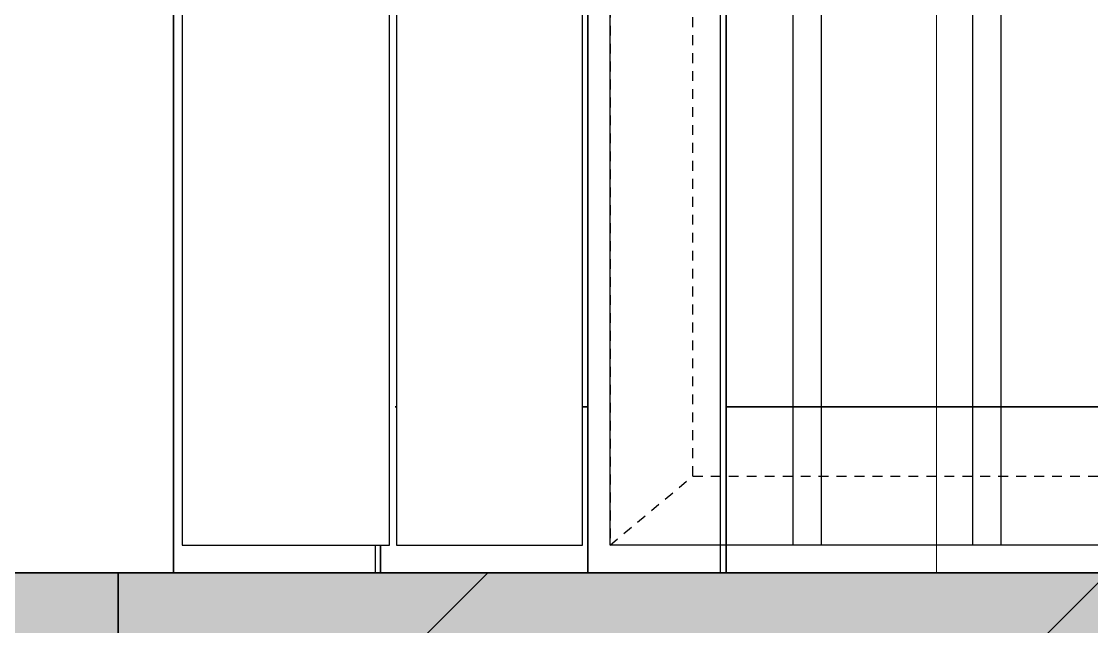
# Model space of a CAD drawing. Header units: millimetres. Extents: x -1379 to 1385823, y -4884429 to 548763.
# Drawn here: x 555648.8 to 556036, y -2335170.9 to -2334951.8 of the extents above; entities that cross this region are included whole.
import ezdxf

# ---------------------------------------------------------------- set-up
doc = ezdxf.new("R2010")
doc.units = ezdxf.units.MM
doc.set_wipeout_variables(frame=1)
doc.linetypes.add('TA_HL_001.00000', pattern=[6.5, 3.55, -2.95])
for name, color, linetype in [('000 - CONCRETE_COL_HATCH_', 7, 'Continuous'), ('000 - EXISTING_PRECAST_MAIN_COLOR_3', 7, 'Continuous'), ('010 - ASPG_EXTR_MAIN_COLOR_2', 7, 'Continuous'), ('010 - ASPG_EXTR_WIPEOUT_', 7, 'Continuous'), ('010 - ASPG_FRAMING_MAIN_COLOR_1', 7, 'Continuous'), ('010 - ASPG_FRAMING_SUB_COLOR_2', 7, 'Continuous'), ('010 - ASPG_FRAMING_WIPEOUT_', 7, 'Continuous')]:
    doc.layers.add(name, color=color, linetype=linetype)
doc.layers.add('000 - CONCRETE_EX_LOUVERS_DEF_SUB', color=7, linetype='Continuous', plot=False)
doc.layers.add('A-GLAZ-CURT', color=7, linetype='Continuous', lineweight=35)
doc.layers.add('WALL-E', color=7, linetype='Continuous', lineweight=50)

# ---------------------------------------------------------------- blocks, each defined once
blk = doc.blocks.new('DPA_CP_Entrance Louver Grill Vertical Z - Louver Grill Vertical Z-5247632-IV01 - ELEVATION 2')
at = {"layer": '000 - CONCRETE_EX_LOUVERS_DEF_SUB', "color": 7}
for p, q in [((-2315427.73, 111625), (-2315427.73, 109825)), ((-2315427.73, 111625), (-2315427.73, 109825)), ((-2315427.73, 109825), (-2315427.73, 111625)), ((-2315427.73, 109825), (-2315427.73, 111625)), ((-2315352.73, 111625), (-2315352.73, 109825)), ((-2315352.73, 109825), (-2315352.73, 111625)), ((-2315352.73, 111625), (-2315352.73, 109825)), ((-2315352.73, 109825), (-2315352.73, 111625)), ((-2315277.73, 111625), (-2315277.73, 109825)), ((-2315277.73, 109825), (-2315277.73, 111625)), ((-2315277.73, 111625), (-2315277.73, 109825)), ((-2315277.73, 109825), (-2315277.73, 111625)), ((-2315227.73, 109885), (-2315227.73, 111575)), ((-2315227.73, 109885), (-2315227.73, 111575)), ((-2315227.73, 109885), (-2315227.73, 111575)), ((-2315227.73, 109885), (-2315227.73, 111575)), ((-2315277.73, 109885), (-2315352.73, 109885)), ((-2315352.73, 109885), (-2315352.73, 109825)), ((-2315352.73, 109825), (-2315352.73, 109885)), ((-2315352.73, 109885), (-2315277.73, 109885)), ((-2315277.73, 109825), (-2315277.73, 109885)), ((-2315277.73, 109885), (-2315277.73, 109825)), ((-2315354.73, 109825), (-2315427.73, 109825)), ((-2315427.73, 109825), (-2315352.73, 109825)), ((-2315352.73, 109825), (-2315427.73, 109825)), ((-2315427.73, 109825), (-2315354.73, 109825)), ((-2315352.73, 109825), (-2315354.73, 109825)), ((-2315354.73, 109825), (-2315352.73, 109825)), ((-2315352.73, 109825), (-2315277.73, 109825)), ((-2315277.73, 109825), (-2315352.73, 109825)), ((-2315277.73, 109825), (-2315227.73, 109825)), ((-2315227.73, 109825), (-2315277.73, 109825)), ((-2315277.73, 109825), (-2315227.73, 109825)), ((-2315227.73, 109825), (-2315277.73, 109825))]:
    blk.add_line(p, q, dxfattribs=at)
blk = doc.blocks.new('GM_Louver Grill Vertical Z1 - Z Profile-5053999-IV01 - ELEVATION 2')
at = {"layer": '000 - CONCRETE_EX_LOUVERS_DEF_SUB', "color": 7, "lineweight": 9}
for p, q in [((-2315427.73, 109825), (-2315427.73, 111625)), ((-2315427.73, 109825), (-2315427.73, 111625)), ((-2315427.73, 109825), (-2315427.73, 111625)), ((-2315352.73, 111625), (-2315352.73, 109825)), ((-2315352.73, 109825), (-2315352.73, 111625)), ((-2315354.73, 109825), (-2315427.73, 109825)), ((-2315427.73, 109825), (-2315425.73, 109825)), ((-2315425.73, 109825), (-2315352.73, 109825)), ((-2315352.73, 109825), (-2315354.73, 109825))]:
    blk.add_line(p, q, dxfattribs=at)
blk = doc.blocks.new('DPA_CP_Entrance Louver Grill Vertical Z - Louver Grill Vertical Z-5053933-IV01 - ELEVATION 2')
at = {"layer": '000 - CONCRETE_EX_LOUVERS_DEF_SUB', "color": 7}
for p, q in [((-2315427.73, 111625), (-2315427.73, 109825)), ((-2315427.73, 111625), (-2315427.73, 109825)), ((-2315427.73, 109825), (-2315427.73, 111625)), ((-2315427.73, 109825), (-2315427.73, 111625)), ((-2315352.73, 111625), (-2315352.73, 109825)), ((-2315352.73, 109825), (-2315352.73, 111625)), ((-2315352.73, 111625), (-2315352.73, 109825)), ((-2315352.73, 109825), (-2315352.73, 111625)), ((-2315277.73, 111625), (-2315277.73, 109825)), ((-2315277.73, 109825), (-2315277.73, 111625)), ((-2315277.73, 111625), (-2315277.73, 109825)), ((-2315277.73, 109825), (-2315277.73, 111625)), ((-2315227.73, 109885), (-2315227.73, 111575)), ((-2315227.73, 109885), (-2315227.73, 111575)), ((-2315227.73, 109885), (-2315227.73, 111575)), ((-2315227.73, 109885), (-2315227.73, 111575)), ((-2315277.73, 109885), (-2315352.73, 109885)), ((-2315352.73, 109885), (-2315352.73, 109825)), ((-2315352.73, 109825), (-2315352.73, 109885)), ((-2315352.73, 109885), (-2315277.73, 109885)), ((-2315277.73, 109825), (-2315277.73, 109885)), ((-2315277.73, 109885), (-2315277.73, 109825)), ((-2315354.73, 109825), (-2315427.73, 109825)), ((-2315427.73, 109825), (-2315352.73, 109825)), ((-2315352.73, 109825), (-2315427.73, 109825)), ((-2315427.73, 109825), (-2315354.73, 109825)), ((-2315352.73, 109825), (-2315354.73, 109825)), ((-2315354.73, 109825), (-2315352.73, 109825)), ((-2315352.73, 109825), (-2315277.73, 109825)), ((-2315277.73, 109825), (-2315352.73, 109825)), ((-2315277.73, 109825), (-2315227.73, 109825)), ((-2315227.73, 109825), (-2315277.73, 109825)), ((-2315277.73, 109825), (-2315227.73, 109825)), ((-2315227.73, 109825), (-2315277.73, 109825))]:
    blk.add_line(p, q, dxfattribs=at)
blk = doc.blocks.new('DPA_CP_Entrance Louver Grill Vertical Z - Louver Grill Vertical Z-V47-IV01 - ELEVATION 2')
at = {"layer": '000 - CONCRETE_EX_LOUVERS_DEF_SUB', "color": 7}
for p, q in [((-2315427.73, 111625), (-2315427.73, 109825)), ((-2315427.73, 111625), (-2315427.73, 109825)), ((-2315427.73, 109825), (-2315427.73, 111625)), ((-2315427.73, 109825), (-2315427.73, 111625)), ((-2315354.73, 111625), (-2315354.73, 109825)), ((-2315354.73, 111625), (-2315354.73, 109825)), ((-2315352.73, 111625), (-2315352.73, 109825)), ((-2315352.73, 109825), (-2315352.73, 111625)), ((-2315352.73, 111625), (-2315352.73, 109825)), ((-2315352.73, 109825), (-2315352.73, 111625)), ((-2315277.73, 111625), (-2315277.73, 109825)), ((-2315277.73, 109825), (-2315277.73, 111625)), ((-2315277.73, 111625), (-2315277.73, 109825)), ((-2315277.73, 109825), (-2315277.73, 111625)), ((-2315227.73, 109825), (-2315227.73, 111625)), ((-2315227.73, 109885), (-2315227.73, 111575)), ((-2315227.73, 109885), (-2315227.73, 111575)), ((-2315227.73, 109885), (-2315227.73, 111575)), ((-2315277.73, 109885), (-2315352.73, 109885)), ((-2315352.73, 109885), (-2315352.73, 109825)), ((-2315352.73, 109825), (-2315352.73, 109885)), ((-2315352.73, 109885), (-2315277.73, 109885)), ((-2315277.73, 109825), (-2315277.73, 109885)), ((-2315277.73, 109885), (-2315277.73, 109825)), ((-2315354.73, 109825), (-2315427.73, 109825)), ((-2315427.73, 109825), (-2315352.73, 109825)), ((-2315352.73, 109825), (-2315427.73, 109825)), ((-2315427.73, 109825), (-2315354.73, 109825)), ((-2315352.73, 109825), (-2315354.73, 109825)), ((-2315354.73, 109825), (-2315352.73, 109825)), ((-2315352.73, 109825), (-2315277.73, 109825)), ((-2315277.73, 109825), (-2315352.73, 109825)), ((-2315277.73, 109825), (-2315227.73, 109825)), ((-2315227.73, 109825), (-2315277.73, 109825)), ((-2315277.73, 109825), (-2315227.73, 109825)), ((-2315227.73, 109825), (-2315277.73, 109825))]:
    blk.add_line(p, q, dxfattribs=at)
blk = doc.blocks.new('GM_Louver Grill Vertical Z1 - Z Profile-V48-IV01 - ELEVATION 2')
at = {"layer": '000 - CONCRETE_EX_LOUVERS_DEF_SUB', "color": 7, "lineweight": 9}
for p, q in [((-2315427.73, 109825), (-2315427.73, 111625)), ((-2315427.73, 109825), (-2315427.73, 111625)), ((-2315427.73, 109825), (-2315427.73, 111625)), ((-2315354.73, 111625), (-2315354.73, 109825)), ((-2315354.73, 109825), (-2315354.73, 111625)), ((-2315352.73, 111625), (-2315352.73, 109825)), ((-2315352.73, 109825), (-2315352.73, 111625)), ((-2315354.73, 109825), (-2315427.73, 109825)), ((-2315427.73, 109825), (-2315425.73, 109825)), ((-2315425.73, 109825), (-2315352.73, 109825)), ((-2315352.73, 109825), (-2315354.73, 109825))]:
    blk.add_line(p, q, dxfattribs=at)
blk = doc.blocks.new('DPA_CP_Entrance Louver Grill Vertical Z - Louver Grill Vertical Z-5243039-IV01 - ELEVATION 2')
at = {"layer": '000 - CONCRETE_EX_LOUVERS_DEF_SUB', "color": 7}
for p, q in [((-2315277.73, 111625), (-2315277.73, 109825)), ((-2315277.73, 109825), (-2315277.73, 111625)), ((-2315277.73, 109825), (-2315277.73, 111625)), ((-2315277.73, 109825), (-2315277.73, 111625)), ((-2315229.73, 109825), (-2315229.73, 111625)), ((-2315229.73, 109825), (-2315229.73, 111625)), ((-2315227.73, 111625), (-2315227.73, 109825)), ((-2315227.73, 109825), (-2315227.73, 111625)), ((-2315227.73, 109885), (-2315227.73, 111575)), ((-2315227.73, 109885), (-2315227.73, 111575)), ((-2315227.73, 109885), (-2315227.73, 111575)), ((-2315227.73, 109885), (-2315227.73, 111575)), ((-2315277.73, 109825), (-2315277.73, 109885)), ((-2315277.73, 109885), (-2315277.73, 109825)), ((-2315227.73, 109885), (-2313959.73, 109885)), ((-2315227.73, 109885), (-2313959.73, 109885)), ((-2313959.73, 109885), (-2315227.73, 109885)), ((-2315227.73, 109885), (-2313959.73, 109885)), ((-2315277.73, 109825), (-2315227.73, 109825)), ((-2315227.73, 109825), (-2315277.73, 109825)), ((-2315229.73, 109825), (-2315277.73, 109825)), ((-2315277.73, 109825), (-2315227.73, 109825)), ((-2313909.73, 109825), (-2315277.73, 109825)), ((-2315277.73, 109825), (-2313909.73, 109825)), ((-2315227.73, 109825), (-2315229.73, 109825))]:
    blk.add_line(p, q, dxfattribs=at)
blk = doc.blocks.new('GM_Louver Grill Vertical Z1 - Z Profile-V49-IV01 - ELEVATION 2')
at = {"layer": '000 - CONCRETE_EX_LOUVERS_DEF_SUB', "color": 7, "lineweight": 9}
blk.add_line((-2314009.73, 109825), (-2314009.73, 111625), dxfattribs=at)
blk = doc.blocks.new('DPA_CP_Entrance Louver Grill Vertical Z - Louver Grill Vertical Z-5242974-IV01 - ELEVATION 2')
at = {"layer": '000 - CONCRETE_EX_LOUVERS_DEF_SUB', "color": 7}
for p, q in [((-2315277.73, 109825), (-2315277.73, 111625)), ((-2315277.73, 109825), (-2315277.73, 111625)), ((-2315277.73, 111625), (-2315277.73, 109825)), ((-2315277.73, 111625), (-2315277.73, 109825)), ((-2315227.73, 111575), (-2315227.73, 109885)), ((-2315227.73, 109885), (-2315227.73, 111575)), ((-2315227.73, 111575), (-2315227.73, 109885)), ((-2315227.73, 109885), (-2315227.73, 111575)), ((-2315227.73, 111575), (-2315227.73, 109885)), ((-2315227.73, 109885), (-2315227.73, 111575)), ((-2315277.73, 109825), (-2315277.73, 109885)), ((-2315277.73, 109885), (-2315277.73, 109825)), ((-2313960.23, 109885), (-2315227.73, 109885)), ((-2313960.23, 109885), (-2315227.73, 109885)), ((-2315227.73, 109885), (-2313960.23, 109885)), ((-2313960.23, 109885), (-2315227.73, 109885)), ((-2315227.73, 109825), (-2315277.73, 109825)), ((-2315277.73, 109825), (-2315227.73, 109825)), ((-2315227.73, 109825), (-2315277.73, 109825)), ((-2315277.73, 109825), (-2315229.73, 109825)), ((-2315277.73, 109825), (-2313910.23, 109825)), ((-2313910.23, 109825), (-2315277.73, 109825)), ((-2315229.73, 109825), (-2315227.73, 109825))]:
    blk.add_line(p, q, dxfattribs=at)
blk = doc.blocks.new('DPA_Curved type B 1 - Curved Type B-5847192-IV01 - ELEVATION 2')
at = {"layer": 'A-GLAZ-CURT', "color": 7}
for p, q in [((-2315497.73, 109825), (-2315447.73, 109825)), ((-2313909.73, 109825), (-2315497.73, 109825)), ((-2315447.73, 109825), (-2314703.73, 109825)), ((-2315447.73, 106775), (-2315447.73, 109825)), ((-2315447.73, 106775), (-2315447.73, 109825))]:
    blk.add_line(p, q, dxfattribs=at)
blk = doc.blocks.new('C-1-IV01_REV00_20260605-145254_ELEVATION_2_EX')
at = {"layer": 'WALL-E', "color": 7, "lineweight": 9}
for p, q in [((-12040, 109823.99), (-16165, 109823.99)), ((-16155, 109823.99), (-14582, 109823.99)), ((-16145, 109823.99), (-10590, 109823.99)), ((-10310, 109823.99), (-16145, 109823.99)), ((-10590, 109823.99), (-15895, 109823.99)), ((-15895, 109823.99), (-10310, 109823.99)), ((-15895, 109823.99), (-15695, 109823.99)), ((-15695, 109823.99), (-15895, 109823.99))]:
    blk.add_line(p, q, dxfattribs=at)
at = {"layer": '000 - CONCRETE_EX_LOUVERS_DEF_SUB', "color": 7}
for name, p in [('DPA_CP_Entrance Louver Grill Vertical Z - Louver Grill Vertical Z-5247632-IV01 - ELEVATION 2', (2299332.73, -1.01)), ('GM_Louver Grill Vertical Z1 - Z Profile-5053999-IV01 - ELEVATION 2', (2299332.73, -1.01)), ('GM_Louver Grill Vertical Z1 - Z Profile-5053999-IV01 - ELEVATION 2', (2299332.73, -1.01)), ('GM_Louver Grill Vertical Z1 - Z Profile-5053999-IV01 - ELEVATION 2', (2299332.73, -1.01)), ('GM_Louver Grill Vertical Z1 - Z Profile-5053999-IV01 - ELEVATION 2', (2299332.73, -1.01)), ('GM_Louver Grill Vertical Z1 - Z Profile-5053999-IV01 - ELEVATION 2', (2299332.73, -1.01)), ('GM_Louver Grill Vertical Z1 - Z Profile-5053999-IV01 - ELEVATION 2', (2299332.73, -1.01)), ('GM_Louver Grill Vertical Z1 - Z Profile-5053999-IV01 - ELEVATION 2', (2299332.73, -1.01)), ('GM_Louver Grill Vertical Z1 - Z Profile-5053999-IV01 - ELEVATION 2', (2299332.73, -1.01)), ('GM_Louver Grill Vertical Z1 - Z Profile-5053999-IV01 - ELEVATION 2', (2299332.73, -1.01)), ('GM_Louver Grill Vertical Z1 - Z Profile-5053999-IV01 - ELEVATION 2', (2299332.73, -1.01)), ('GM_Louver Grill Vertical Z1 - Z Profile-5053999-IV01 - ELEVATION 2', (2299332.73, -1.01)), ('GM_Louver Grill Vertical Z1 - Z Profile-5053999-IV01 - ELEVATION 2', (2299332.73, -1.01)), ('GM_Louver Grill Vertical Z1 - Z Profile-5053999-IV01 - ELEVATION 2', (2299332.73, -1.01)), ('GM_Louver Grill Vertical Z1 - Z Profile-5053999-IV01 - ELEVATION 2', (2299332.73, -1.01)), ('DPA_CP_Entrance Louver Grill Vertical Z - Louver Grill Vertical Z-5053933-IV01 - ELEVATION 2', (2299332.73, -1.01)), ('DPA_CP_Entrance Louver Grill Vertical Z - Louver Grill Vertical Z-5053933-IV01 - ELEVATION 2', (2299332.73, -1.01)), ('DPA_CP_Entrance Louver Grill Vertical Z - Louver Grill Vertical Z-5053933-IV01 - ELEVATION 2', (2299332.73, -1.01)), ('DPA_CP_Entrance Louver Grill Vertical Z - Louver Grill Vertical Z-5053933-IV01 - ELEVATION 2', (2299332.73, -1.01)), ('DPA_CP_Entrance Louver Grill Vertical Z - Louver Grill Vertical Z-5053933-IV01 - ELEVATION 2', (2299332.73, -1.01)), ('DPA_CP_Entrance Louver Grill Vertical Z - Louver Grill Vertical Z-5053933-IV01 - ELEVATION 2', (2299332.73, -1.01)), ('DPA_CP_Entrance Louver Grill Vertical Z - Louver Grill Vertical Z-5053933-IV01 - ELEVATION 2', (2299332.73, -1.01)), ('DPA_CP_Entrance Louver Grill Vertical Z - Louver Grill Vertical Z-5053933-IV01 - ELEVATION 2', (2299332.73, -1.01)), ('DPA_CP_Entrance Louver Grill Vertical Z - Louver Grill Vertical Z-5053933-IV01 - ELEVATION 2', (2299332.73, -1.01)), ('DPA_CP_Entrance Louver Grill Vertical Z - Louver Grill Vertical Z-V47-IV01 - ELEVATION 2', (2299332.73, -1.01)), ('GM_Louver Grill Vertical Z1 - Z Profile-5053999-IV01 - ELEVATION 2', (2299332.73, -1.01)), ('GM_Louver Grill Vertical Z1 - Z Profile-5053999-IV01 - ELEVATION 2', (2299332.73, -1.01)), ('GM_Louver Grill Vertical Z1 - Z Profile-5053999-IV01 - ELEVATION 2', (2299332.73, -1.01)), ('GM_Louver Grill Vertical Z1 - Z Profile-5053999-IV01 - ELEVATION 2', (2299332.73, -1.01)), ('GM_Louver Grill Vertical Z1 - Z Profile-5053999-IV01 - ELEVATION 2', (2299332.73, -1.01)), ('GM_Louver Grill Vertical Z1 - Z Profile-5053999-IV01 - ELEVATION 2', (2299332.73, -1.01)), ('GM_Louver Grill Vertical Z1 - Z Profile-5053999-IV01 - ELEVATION 2', (2299332.73, -1.01)), ('GM_Louver Grill Vertical Z1 - Z Profile-5053999-IV01 - ELEVATION 2', (2299332.73, -1.01)), ('GM_Louver Grill Vertical Z1 - Z Profile-5053999-IV01 - ELEVATION 2', (2299332.73, -1.01)), ('GM_Louver Grill Vertical Z1 - Z Profile-5053999-IV01 - ELEVATION 2', (2299332.73, -1.01)), ('GM_Louver Grill Vertical Z1 - Z Profile-5053999-IV01 - ELEVATION 2', (2299332.73, -1.01)), ('GM_Louver Grill Vertical Z1 - Z Profile-5053999-IV01 - ELEVATION 2', (2299332.73, -1.01)), ('GM_Louver Grill Vertical Z1 - Z Profile-5053999-IV01 - ELEVATION 2', (2299332.73, -1.01)), ('GM_Louver Grill Vertical Z1 - Z Profile-5053999-IV01 - ELEVATION 2', (2299332.73, -1.01)), ('GM_Louver Grill Vertical Z1 - Z Profile-5053999-IV01 - ELEVATION 2', (2299332.73, -1.01)), ('GM_Louver Grill Vertical Z1 - Z Profile-5053999-IV01 - ELEVATION 2', (2299332.73, -1.01)), ('GM_Louver Grill Vertical Z1 - Z Profile-5053999-IV01 - ELEVATION 2', (2299332.73, -1.01)), ('GM_Louver Grill Vertical Z1 - Z Profile-5053999-IV01 - ELEVATION 2', (2299332.73, -1.01)), ('GM_Louver Grill Vertical Z1 - Z Profile-5053999-IV01 - ELEVATION 2', (2299332.73, -1.01)), ('GM_Louver Grill Vertical Z1 - Z Profile-5053999-IV01 - ELEVATION 2', (2299332.73, -1.01)), ('GM_Louver Grill Vertical Z1 - Z Profile-5053999-IV01 - ELEVATION 2', (2299332.73, -1.01)), ('GM_Louver Grill Vertical Z1 - Z Profile-5053999-IV01 - ELEVATION 2', (2299332.73, -1.01)), ('GM_Louver Grill Vertical Z1 - Z Profile-5053999-IV01 - ELEVATION 2', (2299332.73, -1.01)), ('GM_Louver Grill Vertical Z1 - Z Profile-5053999-IV01 - ELEVATION 2', (2299332.73, -1.01)), ('GM_Louver Grill Vertical Z1 - Z Profile-5053999-IV01 - ELEVATION 2', (2299332.73, -1.01)), ('GM_Louver Grill Vertical Z1 - Z Profile-5053999-IV01 - ELEVATION 2', (2299332.73, -1.01)), ('GM_Louver Grill Vertical Z1 - Z Profile-5053999-IV01 - ELEVATION 2', (2299332.73, -1.01)), ('GM_Louver Grill Vertical Z1 - Z Profile-5053999-IV01 - ELEVATION 2', (2299332.73, -1.01)), ('GM_Louver Grill Vertical Z1 - Z Profile-5053999-IV01 - ELEVATION 2', (2299332.73, -1.01)), ('GM_Louver Grill Vertical Z1 - Z Profile-5053999-IV01 - ELEVATION 2', (2299332.73, -1.01)), ('GM_Louver Grill Vertical Z1 - Z Profile-5053999-IV01 - ELEVATION 2', (2299332.73, -1.01)), ('GM_Louver Grill Vertical Z1 - Z Profile-5053999-IV01 - ELEVATION 2', (2299332.73, -1.01)), ('GM_Louver Grill Vertical Z1 - Z Profile-5053999-IV01 - ELEVATION 2', (2299332.73, -1.01)), ('GM_Louver Grill Vertical Z1 - Z Profile-5053999-IV01 - ELEVATION 2', (2299332.73, -1.01)), ('GM_Louver Grill Vertical Z1 - Z Profile-5053999-IV01 - ELEVATION 2', (2299332.73, -1.01)), ('GM_Louver Grill Vertical Z1 - Z Profile-5053999-IV01 - ELEVATION 2', (2299332.73, -1.01)), ('GM_Louver Grill Vertical Z1 - Z Profile-5053999-IV01 - ELEVATION 2', (2299332.73, -1.01)), ('GM_Louver Grill Vertical Z1 - Z Profile-5053999-IV01 - ELEVATION 2', (2299332.73, -1.01)), ('GM_Louver Grill Vertical Z1 - Z Profile-5053999-IV01 - ELEVATION 2', (2299332.73, -1.01)), ('GM_Louver Grill Vertical Z1 - Z Profile-5053999-IV01 - ELEVATION 2', (2299332.73, -1.01)), ('GM_Louver Grill Vertical Z1 - Z Profile-5053999-IV01 - ELEVATION 2', (2299332.73, -1.01)), ('GM_Louver Grill Vertical Z1 - Z Profile-5053999-IV01 - ELEVATION 2', (2299332.73, -1.01)), ('GM_Louver Grill Vertical Z1 - Z Profile-5053999-IV01 - ELEVATION 2', (2299332.73, -1.01)), ('GM_Louver Grill Vertical Z1 - Z Profile-5053999-IV01 - ELEVATION 2', (2299332.73, -1.01)), ('GM_Louver Grill Vertical Z1 - Z Profile-5053999-IV01 - ELEVATION 2', (2299332.73, -1.01)), ('GM_Louver Grill Vertical Z1 - Z Profile-5053999-IV01 - ELEVATION 2', (2299332.73, -1.01)), ('GM_Louver Grill Vertical Z1 - Z Profile-5053999-IV01 - ELEVATION 2', (2299332.73, -1.01)), ('GM_Louver Grill Vertical Z1 - Z Profile-5053999-IV01 - ELEVATION 2', (2299332.73, -1.01)), ('GM_Louver Grill Vertical Z1 - Z Profile-5053999-IV01 - ELEVATION 2', (2299332.73, -1.01)), ('GM_Louver Grill Vertical Z1 - Z Profile-5053999-IV01 - ELEVATION 2', (2299332.73, -1.01)), ('GM_Louver Grill Vertical Z1 - Z Profile-5053999-IV01 - ELEVATION 2', (2299332.73, -1.01)), ('GM_Louver Grill Vertical Z1 - Z Profile-5053999-IV01 - ELEVATION 2', (2299332.73, -1.01)), ('GM_Louver Grill Vertical Z1 - Z Profile-5053999-IV01 - ELEVATION 2', (2299332.73, -1.01)), ('GM_Louver Grill Vertical Z1 - Z Profile-5053999-IV01 - ELEVATION 2', (2299332.73, -1.01)), ('GM_Louver Grill Vertical Z1 - Z Profile-5053999-IV01 - ELEVATION 2', (2299332.73, -1.01)), ('GM_Louver Grill Vertical Z1 - Z Profile-5053999-IV01 - ELEVATION 2', (2299332.73, -1.01)), ('GM_Louver Grill Vertical Z1 - Z Profile-5053999-IV01 - ELEVATION 2', (2299332.73, -1.01)), ('GM_Louver Grill Vertical Z1 - Z Profile-5053999-IV01 - ELEVATION 2', (2299332.73, -1.01)), ('GM_Louver Grill Vertical Z1 - Z Profile-5053999-IV01 - ELEVATION 2', (2299332.73, -1.01)), ('GM_Louver Grill Vertical Z1 - Z Profile-5053999-IV01 - ELEVATION 2', (2299332.73, -1.01)), ('GM_Louver Grill Vertical Z1 - Z Profile-5053999-IV01 - ELEVATION 2', (2299332.73, -1.01)), ('GM_Louver Grill Vertical Z1 - Z Profile-5053999-IV01 - ELEVATION 2', (2299332.73, -1.01)), ('GM_Louver Grill Vertical Z1 - Z Profile-5053999-IV01 - ELEVATION 2', (2299332.73, -1.01)), ('GM_Louver Grill Vertical Z1 - Z Profile-5053999-IV01 - ELEVATION 2', (2299332.73, -1.01)), ('GM_Louver Grill Vertical Z1 - Z Profile-5053999-IV01 - ELEVATION 2', (2299332.73, -1.01)), ('GM_Louver Grill Vertical Z1 - Z Profile-5053999-IV01 - ELEVATION 2', (2299332.73, -1.01)), ('GM_Louver Grill Vertical Z1 - Z Profile-5053999-IV01 - ELEVATION 2', (2299332.73, -1.01)), ('GM_Louver Grill Vertical Z1 - Z Profile-5053999-IV01 - ELEVATION 2', (2299332.73, -1.01)), ('GM_Louver Grill Vertical Z1 - Z Profile-5053999-IV01 - ELEVATION 2', (2299332.73, -1.01)), ('GM_Louver Grill Vertical Z1 - Z Profile-5053999-IV01 - ELEVATION 2', (2299332.73, -1.01)), ('GM_Louver Grill Vertical Z1 - Z Profile-5053999-IV01 - ELEVATION 2', (2299332.73, -1.01)), ('GM_Louver Grill Vertical Z1 - Z Profile-5053999-IV01 - ELEVATION 2', (2299332.73, -1.01)), ('GM_Louver Grill Vertical Z1 - Z Profile-5053999-IV01 - ELEVATION 2', (2299332.73, -1.01)), ('GM_Louver Grill Vertical Z1 - Z Profile-5053999-IV01 - ELEVATION 2', (2299332.73, -1.01)), ('GM_Louver Grill Vertical Z1 - Z Profile-5053999-IV01 - ELEVATION 2', (2299332.73, -1.01)), ('GM_Louver Grill Vertical Z1 - Z Profile-5053999-IV01 - ELEVATION 2', (2299332.73, -1.01)), ('GM_Louver Grill Vertical Z1 - Z Profile-5053999-IV01 - ELEVATION 2', (2299332.73, -1.01)), ('GM_Louver Grill Vertical Z1 - Z Profile-5053999-IV01 - ELEVATION 2', (2299332.73, -1.01)), ('GM_Louver Grill Vertical Z1 - Z Profile-5053999-IV01 - ELEVATION 2', (2299332.73, -1.01)), ('GM_Louver Grill Vertical Z1 - Z Profile-5053999-IV01 - ELEVATION 2', (2299332.73, -1.01)), ('GM_Louver Grill Vertical Z1 - Z Profile-5053999-IV01 - ELEVATION 2', (2299332.73, -1.01)), ('GM_Louver Grill Vertical Z1 - Z Profile-5053999-IV01 - ELEVATION 2', (2299332.73, -1.01)), ('GM_Louver Grill Vertical Z1 - Z Profile-5053999-IV01 - ELEVATION 2', (2299332.73, -1.01)), ('GM_Louver Grill Vertical Z1 - Z Profile-5053999-IV01 - ELEVATION 2', (2299332.73, -1.01)), ('GM_Louver Grill Vertical Z1 - Z Profile-5053999-IV01 - ELEVATION 2', (2299332.73, -1.01)), ('GM_Louver Grill Vertical Z1 - Z Profile-5053999-IV01 - ELEVATION 2', (2299332.73, -1.01)), ('GM_Louver Grill Vertical Z1 - Z Profile-5053999-IV01 - ELEVATION 2', (2299332.73, -1.01)), ('GM_Louver Grill Vertical Z1 - Z Profile-5053999-IV01 - ELEVATION 2', (2299332.73, -1.01)), ('GM_Louver Grill Vertical Z1 - Z Profile-5053999-IV01 - ELEVATION 2', (2299332.73, -1.01)), ('GM_Louver Grill Vertical Z1 - Z Profile-5053999-IV01 - ELEVATION 2', (2299332.73, -1.01)), ('GM_Louver Grill Vertical Z1 - Z Profile-5053999-IV01 - ELEVATION 2', (2299332.73, -1.01)), ('GM_Louver Grill Vertical Z1 - Z Profile-5053999-IV01 - ELEVATION 2', (2299332.73, -1.01)), ('GM_Louver Grill Vertical Z1 - Z Profile-5053999-IV01 - ELEVATION 2', (2299332.73, -1.01)), ('GM_Louver Grill Vertical Z1 - Z Profile-5053999-IV01 - ELEVATION 2', (2299332.73, -1.01)), ('GM_Louver Grill Vertical Z1 - Z Profile-5053999-IV01 - ELEVATION 2', (2299332.73, -1.01)), ('GM_Louver Grill Vertical Z1 - Z Profile-5053999-IV01 - ELEVATION 2', (2299332.73, -1.01)), ('GM_Louver Grill Vertical Z1 - Z Profile-5053999-IV01 - ELEVATION 2', (2299332.73, -1.01)), ('GM_Louver Grill Vertical Z1 - Z Profile-5053999-IV01 - ELEVATION 2', (2299332.73, -1.01)), ('GM_Louver Grill Vertical Z1 - Z Profile-5053999-IV01 - ELEVATION 2', (2299332.73, -1.01)), ('GM_Louver Grill Vertical Z1 - Z Profile-5053999-IV01 - ELEVATION 2', (2299332.73, -1.01)), ('GM_Louver Grill Vertical Z1 - Z Profile-5053999-IV01 - ELEVATION 2', (2299332.73, -1.01)), ('GM_Louver Grill Vertical Z1 - Z Profile-5053999-IV01 - ELEVATION 2', (2299332.73, -1.01)), ('GM_Louver Grill Vertical Z1 - Z Profile-5053999-IV01 - ELEVATION 2', (2299332.73, -1.01)), ('GM_Louver Grill Vertical Z1 - Z Profile-5053999-IV01 - ELEVATION 2', (2299332.73, -1.01)), ('GM_Louver Grill Vertical Z1 - Z Profile-5053999-IV01 - ELEVATION 2', (2299332.73, -1.01)), ('GM_Louver Grill Vertical Z1 - Z Profile-5053999-IV01 - ELEVATION 2', (2299332.73, -1.01)), ('GM_Louver Grill Vertical Z1 - Z Profile-5053999-IV01 - ELEVATION 2', (2299332.73, -1.01)), ('GM_Louver Grill Vertical Z1 - Z Profile-5053999-IV01 - ELEVATION 2', (2299332.73, -1.01)), ('GM_Louver Grill Vertical Z1 - Z Profile-5053999-IV01 - ELEVATION 2', (2299332.73, -1.01)), ('GM_Louver Grill Vertical Z1 - Z Profile-5053999-IV01 - ELEVATION 2', (2299332.73, -1.01)), ('GM_Louver Grill Vertical Z1 - Z Profile-5053999-IV01 - ELEVATION 2', (2299332.73, -1.01)), ('GM_Louver Grill Vertical Z1 - Z Profile-5053999-IV01 - ELEVATION 2', (2299332.73, -1.01)), ('GM_Louver Grill Vertical Z1 - Z Profile-5053999-IV01 - ELEVATION 2', (2299332.73, -1.01)), ('GM_Louver Grill Vertical Z1 - Z Profile-5053999-IV01 - ELEVATION 2', (2299332.73, -1.01)), ('GM_Louver Grill Vertical Z1 - Z Profile-5053999-IV01 - ELEVATION 2', (2299332.73, -1.01)), ('GM_Louver Grill Vertical Z1 - Z Profile-5053999-IV01 - ELEVATION 2', (2299332.73, -1.01)), ('GM_Louver Grill Vertical Z1 - Z Profile-5053999-IV01 - ELEVATION 2', (2299332.73, -1.01)), ('GM_Louver Grill Vertical Z1 - Z Profile-5053999-IV01 - ELEVATION 2', (2299332.73, -1.01)), ('GM_Louver Grill Vertical Z1 - Z Profile-5053999-IV01 - ELEVATION 2', (2299332.73, -1.01)), ('GM_Louver Grill Vertical Z1 - Z Profile-5053999-IV01 - ELEVATION 2', (2299332.73, -1.01)), ('GM_Louver Grill Vertical Z1 - Z Profile-5053999-IV01 - ELEVATION 2', (2299332.73, -1.01)), ('GM_Louver Grill Vertical Z1 - Z Profile-5053999-IV01 - ELEVATION 2', (2299332.73, -1.01)), ('GM_Louver Grill Vertical Z1 - Z Profile-5053999-IV01 - ELEVATION 2', (2299332.73, -1.01)), ('GM_Louver Grill Vertical Z1 - Z Profile-5053999-IV01 - ELEVATION 2', (2299332.73, -1.01)), ('GM_Louver Grill Vertical Z1 - Z Profile-5053999-IV01 - ELEVATION 2', (2299332.73, -1.01)), ('GM_Louver Grill Vertical Z1 - Z Profile-5053999-IV01 - ELEVATION 2', (2299332.73, -1.01)), ('GM_Louver Grill Vertical Z1 - Z Profile-5053999-IV01 - ELEVATION 2', (2299332.73, -1.01)), ('GM_Louver Grill Vertical Z1 - Z Profile-5053999-IV01 - ELEVATION 2', (2299332.73, -1.01)), ('GM_Louver Grill Vertical Z1 - Z Profile-5053999-IV01 - ELEVATION 2', (2299332.73, -1.01)), ('GM_Louver Grill Vertical Z1 - Z Profile-5053999-IV01 - ELEVATION 2', (2299332.73, -1.01)), ('GM_Louver Grill Vertical Z1 - Z Profile-5053999-IV01 - ELEVATION 2', (2299332.73, -1.01)), ('GM_Louver Grill Vertical Z1 - Z Profile-5053999-IV01 - ELEVATION 2', (2299332.73, -1.01)), ('GM_Louver Grill Vertical Z1 - Z Profile-5053999-IV01 - ELEVATION 2', (2299332.73, -1.01)), ('GM_Louver Grill Vertical Z1 - Z Profile-5053999-IV01 - ELEVATION 2', (2299332.73, -1.01)), ('GM_Louver Grill Vertical Z1 - Z Profile-5053999-IV01 - ELEVATION 2', (2299332.73, -1.01)), ('GM_Louver Grill Vertical Z1 - Z Profile-5053999-IV01 - ELEVATION 2', (2299332.73, -1.01)), ('GM_Louver Grill Vertical Z1 - Z Profile-5053999-IV01 - ELEVATION 2', (2299332.73, -1.01)), ('GM_Louver Grill Vertical Z1 - Z Profile-5053999-IV01 - ELEVATION 2', (2299332.73, -1.01)), ('GM_Louver Grill Vertical Z1 - Z Profile-5053999-IV01 - ELEVATION 2', (2299332.73, -1.01)), ('GM_Louver Grill Vertical Z1 - Z Profile-5053999-IV01 - ELEVATION 2', (2299332.73, -1.01)), ('GM_Louver Grill Vertical Z1 - Z Profile-5053999-IV01 - ELEVATION 2', (2299332.73, -1.01)), ('GM_Louver Grill Vertical Z1 - Z Profile-5053999-IV01 - ELEVATION 2', (2299332.73, -1.01)), ('GM_Louver Grill Vertical Z1 - Z Profile-5053999-IV01 - ELEVATION 2', (2299332.73, -1.01)), ('GM_Louver Grill Vertical Z1 - Z Profile-5053999-IV01 - ELEVATION 2', (2299332.73, -1.01)), ('GM_Louver Grill Vertical Z1 - Z Profile-5053999-IV01 - ELEVATION 2', (2299332.73, -1.01)), ('GM_Louver Grill Vertical Z1 - Z Profile-5053999-IV01 - ELEVATION 2', (2299332.73, -1.01)), ('GM_Louver Grill Vertical Z1 - Z Profile-5053999-IV01 - ELEVATION 2', (2299332.73, -1.01)), ('GM_Louver Grill Vertical Z1 - Z Profile-5053999-IV01 - ELEVATION 2', (2299332.73, -1.01)), ('GM_Louver Grill Vertical Z1 - Z Profile-5053999-IV01 - ELEVATION 2', (2299332.73, -1.01)), ('GM_Louver Grill Vertical Z1 - Z Profile-5053999-IV01 - ELEVATION 2', (2299332.73, -1.01)), ('GM_Louver Grill Vertical Z1 - Z Profile-5053999-IV01 - ELEVATION 2', (2299332.73, -1.01)), ('GM_Louver Grill Vertical Z1 - Z Profile-5053999-IV01 - ELEVATION 2', (2299332.73, -1.01)), ('GM_Louver Grill Vertical Z1 - Z Profile-5053999-IV01 - ELEVATION 2', (2299332.73, -1.01)), ('GM_Louver Grill Vertical Z1 - Z Profile-5053999-IV01 - ELEVATION 2', (2299332.73, -1.01)), ('GM_Louver Grill Vertical Z1 - Z Profile-5053999-IV01 - ELEVATION 2', (2299332.73, -1.01)), ('GM_Louver Grill Vertical Z1 - Z Profile-5053999-IV01 - ELEVATION 2', (2299332.73, -1.01)), ('GM_Louver Grill Vertical Z1 - Z Profile-5053999-IV01 - ELEVATION 2', (2299332.73, -1.01)), ('GM_Louver Grill Vertical Z1 - Z Profile-5053999-IV01 - ELEVATION 2', (2299332.73, -1.01)), ('GM_Louver Grill Vertical Z1 - Z Profile-5053999-IV01 - ELEVATION 2', (2299332.73, -1.01)), ('GM_Louver Grill Vertical Z1 - Z Profile-5053999-IV01 - ELEVATION 2', (2299332.73, -1.01)), ('GM_Louver Grill Vertical Z1 - Z Profile-5053999-IV01 - ELEVATION 2', (2299332.73, -1.01)), ('GM_Louver Grill Vertical Z1 - Z Profile-5053999-IV01 - ELEVATION 2', (2299332.73, -1.01)), ('GM_Louver Grill Vertical Z1 - Z Profile-5053999-IV01 - ELEVATION 2', (2299332.73, -1.01)), ('GM_Louver Grill Vertical Z1 - Z Profile-5053999-IV01 - ELEVATION 2', (2299332.73, -1.01)), ('GM_Louver Grill Vertical Z1 - Z Profile-5053999-IV01 - ELEVATION 2', (2299332.73, -1.01)), ('GM_Louver Grill Vertical Z1 - Z Profile-5053999-IV01 - ELEVATION 2', (2299332.73, -1.01)), ('GM_Louver Grill Vertical Z1 - Z Profile-5053999-IV01 - ELEVATION 2', (2299332.73, -1.01)), ('GM_Louver Grill Vertical Z1 - Z Profile-5053999-IV01 - ELEVATION 2', (2299332.73, -1.01)), ('GM_Louver Grill Vertical Z1 - Z Profile-5053999-IV01 - ELEVATION 2', (2299332.73, -1.01)), ('GM_Louver Grill Vertical Z1 - Z Profile-5053999-IV01 - ELEVATION 2', (2299332.73, -1.01)), ('GM_Louver Grill Vertical Z1 - Z Profile-V48-IV01 - ELEVATION 2', (2299332.73, -1.01)), ('GM_Louver Grill Vertical Z1 - Z Profile-V48-IV01 - ELEVATION 2', (2299332.73, -1.01)), ('GM_Louver Grill Vertical Z1 - Z Profile-V48-IV01 - ELEVATION 2', (2299332.73, -1.01)), ('GM_Louver Grill Vertical Z1 - Z Profile-V48-IV01 - ELEVATION 2', (2299332.73, -1.01)), ('GM_Louver Grill Vertical Z1 - Z Profile-V48-IV01 - ELEVATION 2', (2299332.73, -1.01)), ('GM_Louver Grill Vertical Z1 - Z Profile-V48-IV01 - ELEVATION 2', (2299332.73, -1.01)), ('GM_Louver Grill Vertical Z1 - Z Profile-V48-IV01 - ELEVATION 2', (2299332.73, -1.01)), ('GM_Louver Grill Vertical Z1 - Z Profile-V48-IV01 - ELEVATION 2', (2299332.73, -1.01)), ('GM_Louver Grill Vertical Z1 - Z Profile-V48-IV01 - ELEVATION 2', (2299332.73, -1.01)), ('GM_Louver Grill Vertical Z1 - Z Profile-V48-IV01 - ELEVATION 2', (2299332.73, -1.01)), ('GM_Louver Grill Vertical Z1 - Z Profile-5053999-IV01 - ELEVATION 2', (2299332.73, -1.01)), ('GM_Louver Grill Vertical Z1 - Z Profile-V48-IV01 - ELEVATION 2', (2299332.73, -1.01)), ('GM_Louver Grill Vertical Z1 - Z Profile-V48-IV01 - ELEVATION 2', (2299332.73, -1.01)), ('GM_Louver Grill Vertical Z1 - Z Profile-V48-IV01 - ELEVATION 2', (2299332.73, -1.01)), ('GM_Louver Grill Vertical Z1 - Z Profile-V48-IV01 - ELEVATION 2', (2299332.73, -1.01)), ('DPA_CP_Entrance Louver Grill Vertical Z - Louver Grill Vertical Z-5243039-IV01 - ELEVATION 2', (2299332.73, -1.01)), ('DPA_CP_Entrance Louver Grill Vertical Z - Louver Grill Vertical Z-5242974-IV01 - ELEVATION 2', (2299332.73, -1.01)), ('GM_Louver Grill Vertical Z1 - Z Profile-V49-IV01 - ELEVATION 2', (2298114.73, -1.01)), ('GM_Louver Grill Vertical Z1 - Z Profile-V49-IV01 - ELEVATION 2', (2298190.85, -1.01))]:
    blk.add_blockref(name, p, dxfattribs=at)
at = {"layer": 'A-GLAZ-CURT', "color": 7}
blk.add_blockref('DPA_Curved type B 1 - Curved Type B-5847192-IV01 - ELEVATION 2', (2299332.73, -1.01), dxfattribs=at)
blk = doc.blocks.new('*U1746')
at = {"color": 7}
blk.add_wipeout([(50, 0), (1360, 0), (1360, 1780), (50, 1780)], dxfattribs=at).dxf.layer = '010 - ASPG_EXTR_WIPEOUT_'
at = {"layer": '010 - ASPG_EXTR_MAIN_COLOR_2', "color": 7}
for points in [[(1218.54, 0), (1228.76, 0), (1228.76, 1780), (1218.54, 1780)], [(1283.54, 0), (1293.76, 0), (1293.76, 1780), (1283.54, 1780)]]:
    blk.add_lwpolyline(points, close=True, dxfattribs=at)
at = {"layer": '010 - ASPG_FRAMING_SUB_COLOR_2', "color": 7}
blk.add_lwpolyline([(50, 0), (1360, 0), (1360, 1780), (50, 1780)], close=True, dxfattribs=at)
blk = doc.blocks.new('*U1748')
at = {"color": 7}
blk.add_wipeout([(0, 0), (890, 0), (890, 67.3), (0, 67.3)], dxfattribs=at).dxf.layer = '010 - ASPG_FRAMING_WIPEOUT_'
blk.add_wipeout([(1780, 67.8), (1780, 144.8), (0, 144.8), (0, 67.8)], dxfattribs=at).dxf.layer = '010 - ASPG_EXTR_WIPEOUT_'
at = {"layer": '010 - ASPG_EXTR_MAIN_COLOR_2', "color": 7}
blk.add_lwpolyline([(1780, 69.8), (1780, 144.8), (0, 144.8), (0, 69.8)], close=True, dxfattribs=at)
at = {"layer": '010 - ASPG_FRAMING_SUB_COLOR_2', "color": 7}
blk.add_lwpolyline([(0, 0), (890, 0), (890, 67.3), (0, 67.3)], close=True, dxfattribs=at)
blk = doc.blocks.new('*U1758')
at = {"layer": '010 - ASPG_FRAMING_MAIN_COLOR_1', "color": 7, "linetype": 'ByBlock'}
for points in [[(0, 0), (0, 1300), (25, 1270), (25, 30), (0, 0)], [(890, 1300), (0, 1300), (25, 1270), (865, 1270)]]:
    blk.add_lwpolyline(points, close=True, dxfattribs=at)
blk = doc.blocks.new('C-1-IV01_REV00-1_20260614-180613_ELEVATION_2_PRECAST')
at = {"layer": '000 - CONCRETE_COL_HATCH_'}
h = blk.add_hatch(dxfattribs=at)
h.set_pattern_fill('ANSI31')
h.set_pattern_definition([(45, (0, 0), (-112.2532, 112.2532), [])])
h.paths.add_polyline_path([(-782.95, 109823.99), (-13027, 109823.99), (-13027, 106773.99), (-14627, 106773.99), (-14627, 109823.99), (-16372.1, 109823.99), (-16372.1, 103673.99), (-782.95, 103673.99)])
h = blk.add_hatch(dxfattribs=at)
h.set_pattern_fill('AR-CONC', scale=0.05)
h.set_pattern_definition([(50, (0, 0), (455.4617, -39.8477), [47.625, -523.875]), (355, (0, 0), (-88.1086, 477.6421), [38.1, -419.1015]), (100.45144, (37.96, -3.3), (367.3531, 437.7944), [40.475, -445.2256]), (46.1842, (5e-15, 127), (677.6976, -105.1058), [71.4375, -785.8125]), (96.63556, (56.5, 118.24), (593.5103, 618.5653), [60.7126, -667.839]), (351.18415, (5e-15, 127), (593.5103, 618.5653), [57.15, -628.6493]), (21, (63.5, 95.25), (379.036, -255.663), [47.625, -523.875]), (326, (63.5, 95.25), (154.505, 460.47), [38.1, -419.1]), (71.45144, (95.1, 73.94), (533.541, 204.807), [40.475, -445.2248]), (37.5, (0, 0), (7.7215, 211.3876), [0, -414.02, 0, -425.45, 0, -420.6875]), (7.5, (0, 0), (167.04916, 250.45144), [0, -242.57, 0, -404.495, 0, -160.3375]), (327.5, (-141.6, 5e-15), (338.9765, -14.32186), [0, -158.75, 0, -495.3, 0, -657.225]), (317.5, (-205.1, 8e-15), (370.32295, 63.5662), [0, -206.375, 0, -328.93, 0, -466.725])])
h.paths.add_polyline_path([(-782.95, 109823.99), (-13027, 109823.99), (-13027, 106773.99), (-14627, 106773.99), (-14627, 109823.99), (-16372.1, 109823.99), (-16372.1, 103673.99), (-782.95, 103673.99)])
at = {"layer": '000 - EXISTING_PRECAST_MAIN_COLOR_3', "color": 7}
blk.add_lwpolyline([(-782.95, 109823.99), (-13027, 109823.99), (-13027, 106773.99), (-14627, 106773.99), (-14627, 109823.99), (-16372.1, 109823.99), (-16372.1, 103673.99), (-782.95, 103673.99)], close=True, dxfattribs=at)

msp = doc.modelspace()

# ---------------------------------------------------------------- block references
at = {"color": 7, "xscale": -1}
msp.add_blockref('*U1746', (557221.77, -2335141.37), dxfattribs=at)
at = {"color": 7}
msp.add_blockref('C-1-IV01_REV00-1_20260614-180613_ELEVATION_2_PRECAST', (571798.77, -2444975.37), dxfattribs=at)

# ---------------------------------------------------------------- next in the draw order: block references
msp.add_blockref('C-1-IV01_REV00_20260605-145254_ELEVATION_2_EX', (571798.77, -2444975.37), dxfattribs=at)
at = {"color": 7, "linetype": 'TA_HL_001.00000', "rotation": 90}
msp.add_blockref('*U1758', (557161.77, -2335141.37), dxfattribs=at)

# ---------------------------------------------------------------- next in the draw order: block references
msp.add_blockref('*U1748', (555851.77, -2335141.37), dxfattribs=at)

doc.saveas('drawing.dxf')
